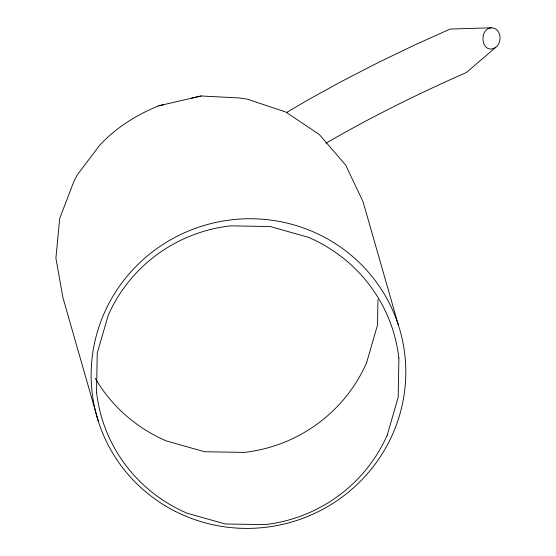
<?xml version="1.0" encoding="UTF-8"?>
<svg xmlns="http://www.w3.org/2000/svg" width="556" height="556" viewBox="0 0 556 556"><rect width="100%" height="100%" fill="white"/><g stroke="black" fill="none" stroke-linecap="round" stroke-linejoin="round"><path stroke-width="0.83" d="M96.542 392.418L97.23 353.171L108.177 315.433A150.69 147.868 -16 0 1 230.483 225.861L270.202 226.528L308.378 237.308A154.714 151.809 -16 0 1 398.867 358.085M377.962 299.496L377.51 325.086L366.564 362.825A150.69 147.868 -16 0 1 244.258 452.403L204.545 451.736L166.362 440.95A154.714 151.809 -16 0 1 95.243 378.282M398.888 358.078L398.193 397.325L387.247 435.063M325.885 143.26C371.283 116.892 418.418 93.589 466.47 72.475L495.82 47.253C502.7 42.2 501.102 27.758 491.365 27.8L450.089 29.065L413.956 45.328L377.545 62.891L341.808 81.308L307.663 100.094L286.305 112.687M495.82 47.253C481.955 56.003 477.59 29.273 491.365 27.8M398.541 325.656L363.054 201.731L345.679 165.125L319.332 134.531L285.812 112.034L247.399 99.17L239.497 97.981L201.126 95.973L158.62 105.842C136.651 114.779 115.683 127.817 99.614 145.394L77.444 174.619L73.983 181.207L59.687 218.515L55.913 258.206L62.911 297.564L98.398 421.49M191.438 98.204L201.126 95.973M158.62 105.842L163.638 104.688M96.563 392.411A154.714 151.809 -16 0 0 187.045 513.195L225.229 523.967L264.941 524.614A150.69 147.868 -16 0 0 387.24 435.056M175.703 511.562A157.563 154.61 -16 0 0 405.665 365.396A157.563 154.61 -16 0 0 164.041 243.757A157.563 154.61 -16 0 0 175.703 511.562"/></g></svg>
